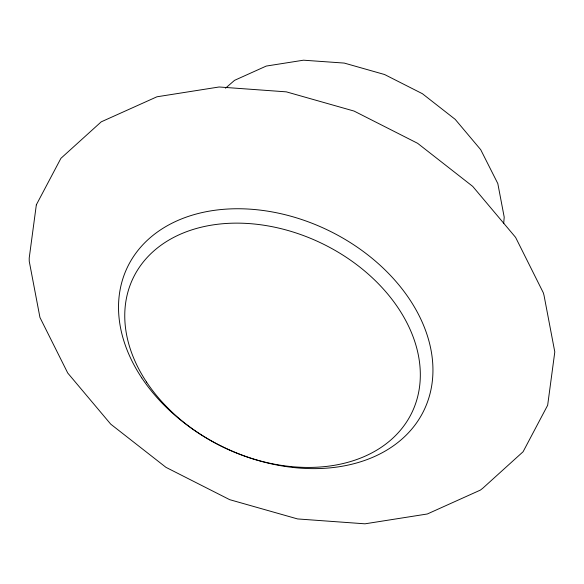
<?xml version="1.0" encoding="UTF-8"?>
<svg xmlns="http://www.w3.org/2000/svg" width="584" height="584" viewBox="0 0 584 584"><rect width="100%" height="100%" fill="white"/><g stroke="black" fill="none" stroke-linecap="round" stroke-linejoin="round"><path stroke-width="0.88" d="M503.671 223.628L504.211 217.138L497.809 183.544L480.712 149.694L455.191 119.348L422.4 93.71L384.564 74.518L344.268 63.079L303.505 60.196L266.238 66.072L234.542 80.344L225.512 88.191M36.339 204.823L29.2 258.135L29.244 261.282L39.953 317.484L67.744 373.037L110.726 424.152L165.965 467.346L229.694 499.67L297.577 518.935L364.985 523.819L427.327 513.986L480.347 490.115L482.786 488.231L523.096 451.739L547.661 405.252L554.8 351.933L544.033 295.424L543.317 292.788L515.599 237.381L472.726 186.398L417.633 143.314L354.065 111.07L286.35 91.856L219.117 86.987L156.943 96.791L101.215 121.844L60.904 158.337L36.339 204.823M141.73 377.841A164.637 120.406 25.8 0 0 413.932 426.422A164.637 120.406 25.8 0 0 271.538 211.809A164.637 120.406 25.8 0 0 141.73 377.841M146.577 382.089A154.753 113.179 25.8 0 0 402.449 427.751A154.753 113.179 25.8 0 0 268.603 226.015A154.753 113.179 25.8 0 0 146.577 382.089"/></g></svg>
